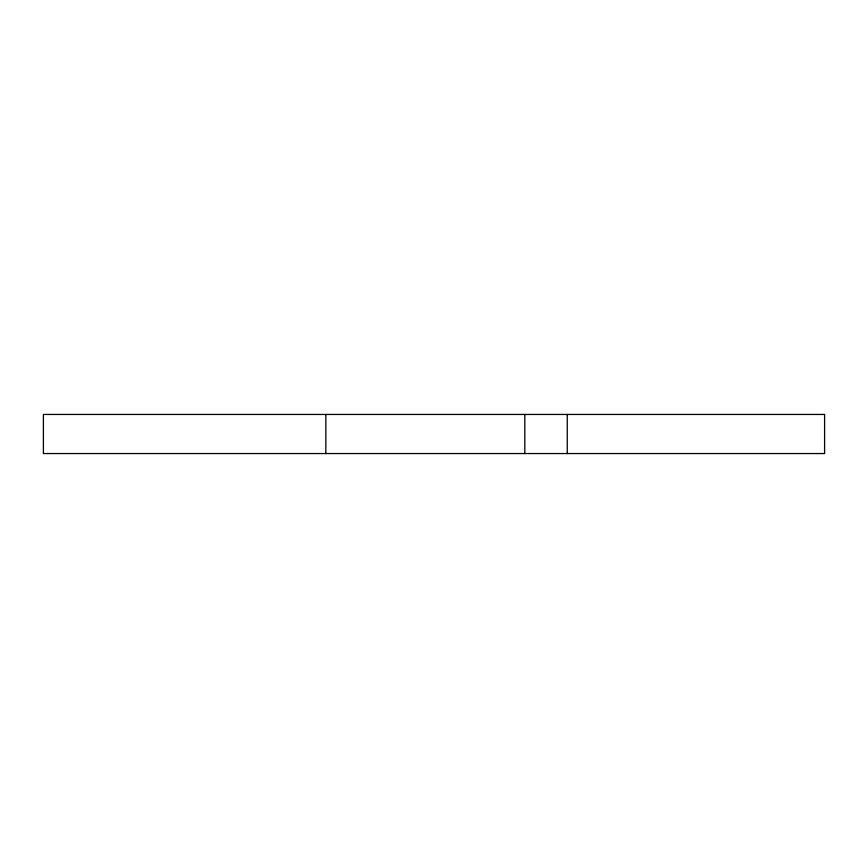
<?xml version="1.0" encoding="UTF-8"?>
<svg xmlns="http://www.w3.org/2000/svg" width="868" height="868" viewBox="0 0 868 868"><rect width="100%" height="100%" fill="white"/><g stroke="black" fill="none" stroke-linecap="round" stroke-linejoin="round"><path stroke-width="1.3" d="M567.249 414.448L567.249 453.552M524.825 414.448L524.825 453.552M325.847 414.448L325.847 453.552M824.6 414.448L43.4 414.448L43.4 453.552L824.6 453.552L824.6 414.448"/></g></svg>
